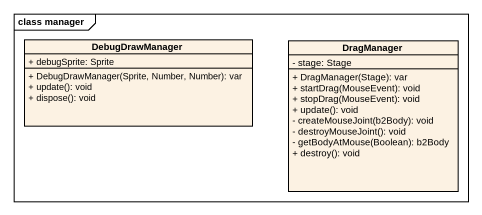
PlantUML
@startuml
mainframe class manager
hide circle
hide empty members
skinparam classAttributeIconSize 0
class DebugDrawManager {
  + debugSprite: Sprite
  + DebugDrawManager(Sprite, Number, Number): var
  + update(): void
  + dispose(): void
}
class DragManager {
  - stage: Stage
  + DragManager(Stage): var
  + startDrag(MouseEvent): void
  + stopDrag(MouseEvent): void
  + update(): void
  - createMouseJoint(b2Body): void
  - destroyMouseJoint(): void
  - getBodyAtMouse(Boolean): b2Body
  + destroy(): void
}
@enduml
